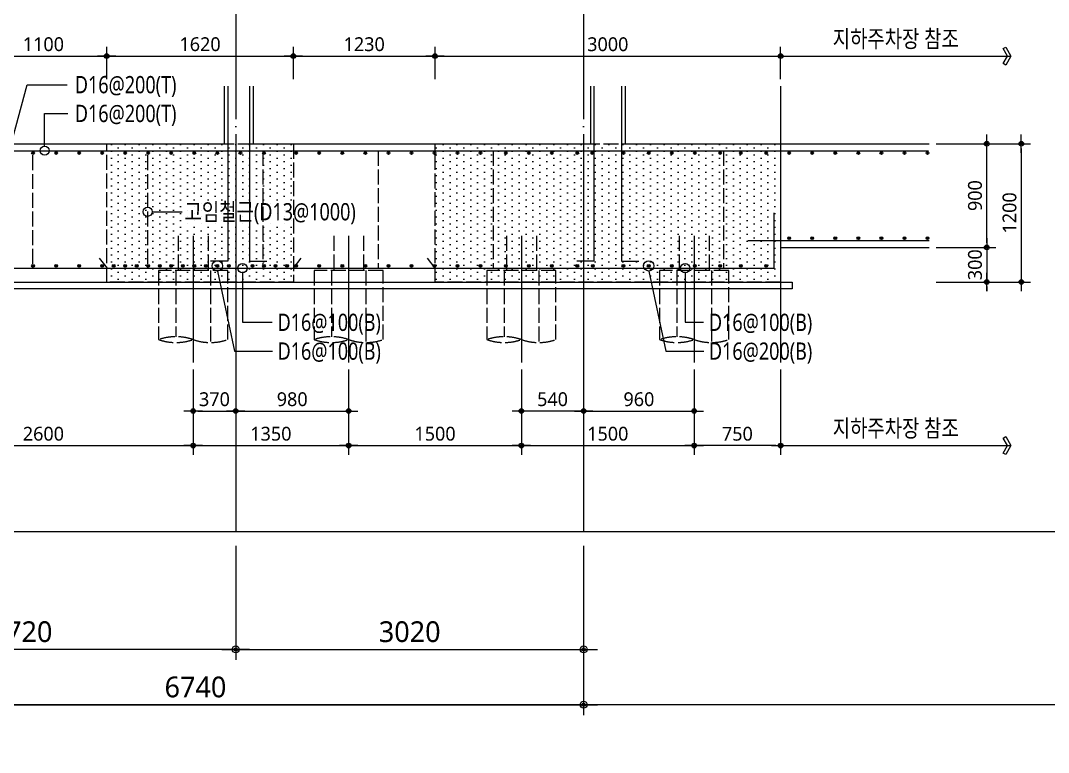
# Model space of a CAD drawing. Header units: millimetres. Extents: x 262481 to 2519995, y -394348 to 364571.
# Drawn here: x 568176 to 577100, y -83710 to -77357 of the extents above; entities that cross this region are included whole.
import ezdxf
from ezdxf.enums import TextEntityAlignment as Align
from ezdxf.xclip import XClip

# ---------------------------------------------------------------- set-up
doc = ezdxf.new("R2010")
doc.units = ezdxf.units.MM
doc.header["$LTSCALE"] = 65
doc.header["$XCLIPFRAME"] = 0
for name, pattern in [('CEN', [62, 60, -1, 0, -1]), ('HID', [2.5, 2, -0.5]), ('XS-기초$0$HID', [2.3, 1.5, -0.8])]:
    doc.linetypes.add(name, pattern=pattern)
doc.layers.get('Defpoints').update_dxf_attribs({"color": 145})
for name, color, linetype in [('BAR', 2, 'Continuous'), ('BAR1', 3, 'Continuous'), ('BARR', 1, 'Continuous'), ('CEN', 1, 'CEN'), ('DIM', 7, 'Continuous'), ('DOT', 3, 'Continuous'), ('LEADER', 7, 'Continuous'), ('PI', 4, 'HID'), ('T', 1, 'Continuous'), ('W1', 11, 'Continuous'), ('XS-기초$0$252', 252, 'Continuous'), ('XS-기초$0$기초연단', 3, 'Continuous'), ('고임철근', 4, 'HID'), ('버림', 8, 'Continuous'), ('보강구간', 6, 'HID')]:
    doc.layers.add(name, color=color, linetype=linetype)
doc.layers.add('DEFPOINT', color=144, linetype='Continuous', plot=False)
doc.layers.add('TEXT', color=3, linetype='Continuous', lineweight=9)
doc.styles.add('맑은고딕', font='malgun.ttf')
doc.dimstyles.new('DIM_40', dxfattribs={"dimscale": 40, "dimtxt": 3, "dimasz": 1, "dimexe": 2, "dimexo": 1.5, "dimgap": 1, "dimtad": 1, "dimdec": 0, "dimzin": 0, "dimdsep": 46, "dimtxsty": '맑은고딕', "dimblk1": 'DIMDOT', "dimblk2": 'DIMDOT', "dimsah": 1, "dimcen": 0.09, "dimdle": 2, "dimclrd": 7, "dimclre": 7, "dimclrt": 6, "dimadec": 0, "dimazin": 0, "dimtfac": 1, "dimtdec": 0, "dimtix": 1, "dimtmove": 2, "dimatfit": 3, "dimldrblk": 'DIMDOT', "dimfxl": 0, "dimtolj": 1, "dimtzin": 0, "dimarcsym": 0})
doc.dimstyles.new('DIM_60', dxfattribs={"dimscale": 60, "dimtxt": 3, "dimasz": 1, "dimexe": 1.5, "dimexo": 2, "dimgap": 1, "dimtad": 1, "dimdec": 0, "dimzin": 0, "dimdsep": 46, "dimtxsty": '맑은고딕', "dimblk1": 'DIMDOT', "dimblk2": 'DIMDOT', "dimsah": 1, "dimcen": 0.09, "dimdle": 2, "dimclrd": 7, "dimclre": 7, "dimclrt": 3, "dimadec": 0, "dimazin": 0, "dimtfac": 1, "dimtdec": 0, "dimtix": 1, "dimtmove": 2, "dimatfit": 3, "dimldrblk": 'DIMDOT', "dimfxl": 0, "dimtolj": 1, "dimtzin": 0, "dimarcsym": 0})
pattern_1 = [(270, (336404.29, -302471.65), (60, -30), [0, -60])]

# ---------------------------------------------------------------- blocks, each defined once
blk = doc.blocks.new('XS-기초$0$A$C762E058C')
at = {"layer": 'XS-기초$0$252'}
h = blk.add_hatch(color=256, dxfattribs=at)
h.dxf.hatch_style = 1
h.paths.add_polyline_path([(93400, -71500), (92600, -71500), (92600, -72000), (93400, -72000)])
h.paths.add_polyline_path([(85300, -71500), (84500, -71500), (84500, -72000), (85300, -72000)])
h.paths.add_polyline_path([(93400, -63400), (92600, -63400), (92600, -63900), (93400, -63900)])
h.paths.add_polyline_path([(85300, -63400), (84500, -63400), (84500, -63900), (85300, -63900)])
h.paths.add_polyline_path([(93400, -55300), (92600, -55300), (92600, -55800), (93400, -55800)])
h.paths.add_polyline_path([(85300, -55300), (84500, -55300), (84500, -55800), (85300, -55800)])
h.paths.add_polyline_path([(93400, -47200), (92600, -47200), (92600, -47700), (93400, -47700)])
h.paths.add_polyline_path([(85300, -47200), (84500, -47200), (84500, -47700), (85300, -47700)])
h.paths.add_polyline_path([(93400, -39100), (92600, -39100), (92600, -39600), (93400, -39600)])
h.paths.add_polyline_path([(85300, -39100), (84500, -39100), (84500, -39600), (85300, -39600)])
h.paths.add_polyline_path([(73650, -71500), (72850, -71500), (72850, -72000), (73650, -72000)])
h.paths.add_polyline_path([(77850, -71500), (77050, -71500), (77050, -72000), (77850, -72000)])
h.paths.add_polyline_path([(68450, -71500), (67650, -71500), (67650, -72000), (68450, -72000)])
h.paths.add_polyline_path([(73650, -63400), (72850, -63400), (72850, -63900), (73650, -63900)])
h.paths.add_polyline_path([(77850, -63400), (77050, -63400), (77050, -63900), (77850, -63900)])
h.paths.add_polyline_path([(68450, -63400), (67650, -63400), (67650, -63900), (68450, -63900)])
h.paths.add_polyline_path([(73650, -55300), (72850, -55300), (72850, -55800), (73650, -55800)])
h.paths.add_polyline_path([(77850, -55300), (77050, -55300), (77050, -55800), (77850, -55800)])
h.paths.add_polyline_path([(68450, -55300), (67650, -55300), (67650, -55800), (68450, -55800)])
h.paths.add_polyline_path([(73650, -47200), (72850, -47200), (72850, -47700), (73650, -47700)])
h.paths.add_polyline_path([(77850, -47200), (77050, -47200), (77050, -47700), (77850, -47700)])
h.paths.add_polyline_path([(68450, -47200), (67650, -47200), (67650, -47700), (68450, -47700)])
h.paths.add_polyline_path([(73650, -39100), (72850, -39100), (72850, -39600), (73650, -39600)])
h.paths.add_polyline_path([(77850, -39100), (77050, -39100), (77050, -39600), (77850, -39600)])
h.paths.add_polyline_path([(68450, -39100), (67650, -39100), (67650, -39600), (68450, -39600)])
h.paths.add_polyline_path([(73650, -22900), (72850, -22900), (72850, -23400), (73650, -23400)])
h.paths.add_polyline_path([(73650, -31000), (72850, -31000), (72850, -31500), (73650, -31500)])
h.paths.add_polyline_path([(101500, -63400), (100700, -63400), (100700, -63900), (101500, -63900)])
h.paths.add_polyline_path([(101500, -41540), (100700, -41540), (100700, -42040), (101500, -42040)])
h.paths.add_polyline_path([(101500, -35500), (100700, -35500), (100700, -36000), (101500, -36000)])
h.paths.add_polyline_path([(101500, -29350), (100700, -29350), (100700, -29850), (101500, -29850)])
h.paths.add_polyline_path([(101500, -22900), (100700, -22900), (100700, -23400), (101500, -23400)])
h.paths.add_polyline_path([(68450, -22900), (67650, -22900), (67650, -23400), (68450, -23400)])
h.paths.add_polyline_path([(77850, -22900), (77050, -22900), (77050, -23400), (77850, -23400)])
h.paths.add_polyline_path([(85300, -22900), (84500, -22900), (84500, -23400), (85300, -23400)])
h.paths.add_polyline_path([(93400, -31000), (92600, -31000), (92600, -31500), (93400, -31500)])
h.paths.add_polyline_path([(77850, -31000), (77050, -31000), (77050, -31500), (77850, -31500)])
h.paths.add_polyline_path([(85300, -31000), (84500, -31000), (84500, -31500), (85300, -31500)])
h.paths.add_polyline_path([(93400, -22900), (92600, -22900), (92600, -23400), (93400, -23400)])
h.paths.add_polyline_path([(68450, -31000), (67650, -31000), (67650, -31500), (68450, -31500)])
h.paths.add_polyline_path([(101500, -47580), (100700, -47580), (100700, -48080), (101500, -48080)])
h.paths.add_polyline_path([(101500, -55300), (100700, -55300), (100700, -55800), (101500, -55800)])
h.paths.add_polyline_path([(101700, -72000), (101700, -71200), (101200, -71200), (101200, -72000)])
h.paths.add_polyline_path([(125700, -72000), (125700, -71200), (125200, -71200), (125200, -72000)])
h.paths.add_polyline_path([(117700, -72000), (117700, -71200), (117200, -71200), (117200, -72000)])
h.paths.add_polyline_path([(109700, -72000), (109700, -71200), (109200, -71200), (109200, -72000)])
h.paths.add_polyline_path([(136755, -71500), (135955, -71500), (135955, -72000), (136755, -72000)])
h.paths.add_polyline_path([(144555, -71500), (143755, -71500), (143755, -72000), (144555, -72000)])
h.paths.add_polyline_path([(133700, -72000), (133700, -71200), (133200, -71200), (133200, -72000)])
blk = doc.blocks.new('XS-기초')
at = {"layer": 'XS-기초$0$기초연단', "linetype": 'XS-기초$0$HID'}
blk.add_line((250260, 120755), (250260, 132140), dxfattribs=at)
at = {"layer": 'XS-기초$0$252'}
blk.add_blockref('XS-기초$0$A$C762E058C', (118310, 198300), dxfattribs=at)
blk = doc.blocks.new('DIMDOT')
at = {"layer": 'DIM', "linetype": 'Continuous'}
blk.add_line((-2, 0), (2, 0), dxfattribs=at)
for radius in [0.5, 0.25]:
    blk.add_circle((0, 0), radius, dxfattribs=at)
blk = doc.blocks.new('*D556')
at = {"layer": 'Defpoints', "color": 0, "linetype": 'Continuous', "transparency": 16777216}
for p in [(566324.3, -81796.2), (573064.3, -81796.2), (573064.3, -83296.2)]:
    blk.add_point(p, dxfattribs=at)
at = {"layer": 'DIM', "color": 7, "linetype": 'Continuous', "lineweight": -2, "transparency": 16777216}
for p, q in [((566324.3, -81916.2), (566324.3, -83386.2)), ((573064.3, -81916.2), (573064.3, -83386.2)), ((566384.3, -83296.2), (573004.3, -83296.2))]:
    blk.add_line(p, q, dxfattribs=at)
at = {"layer": 'DIM', "color": 7, "linetype": 'Continuous', "lineweight": -2, "transparency": 16777216, "xscale": 60, "yscale": 60, "zscale": 60, "rotation": 180}
blk.add_blockref('DIMDOT', (566324.3, -83296.2), dxfattribs=at)
at = {"layer": 'DIM', "color": 7, "linetype": 'Continuous', "lineweight": -2, "transparency": 16777216, "xscale": 60, "yscale": 60, "zscale": 60}
blk.add_blockref('DIMDOT', (573064.3, -83296.2), dxfattribs=at)
at = {"layer": 'DIM', "color": 3, "linetype": 'Continuous', "transparency": 16777216, "insert": (569694.3, -83143.2), "char_height": 180, "attachment_point": 5, "style": '맑은고딕'}
blk.add_mtext('\\A1;6740', dxfattribs=at)
blk = doc.blocks.new('*D557')
at = {"layer": 'Defpoints', "color": 0, "linetype": 'Continuous', "transparency": 16777216}
for p in [(570044.3, -81796.2), (573064.3, -81796.2), (573064.3, -82816.2)]:
    blk.add_point(p, dxfattribs=at)
at = {"layer": 'DIM', "color": 7, "linetype": 'Continuous', "lineweight": -2, "transparency": 16777216}
for p, q in [((570044.3, -81916.2), (570044.3, -82906.2)), ((573064.3, -81916.2), (573064.3, -82906.2)), ((570104.3, -82816.2), (573004.3, -82816.2))]:
    blk.add_line(p, q, dxfattribs=at)
at = {"layer": 'DIM', "color": 7, "linetype": 'Continuous', "lineweight": -2, "transparency": 16777216, "xscale": 60, "yscale": 60, "zscale": 60, "rotation": 180}
blk.add_blockref('DIMDOT', (570044.3, -82816.2), dxfattribs=at)
at = {"layer": 'DIM', "color": 7, "linetype": 'Continuous', "lineweight": -2, "transparency": 16777216, "xscale": 60, "yscale": 60, "zscale": 60}
blk.add_blockref('DIMDOT', (573064.3, -82816.2), dxfattribs=at)
at = {"layer": 'DIM', "color": 3, "linetype": 'Continuous', "transparency": 16777216, "insert": (571554.3, -82663.2), "char_height": 180, "attachment_point": 5, "style": '맑은고딕'}
blk.add_mtext('\\A1;3020', dxfattribs=at)
blk = doc.blocks.new('*D558')
at = {"layer": 'Defpoints', "color": 0, "linetype": 'Continuous', "transparency": 16777216}
for p in [(566324.3, -81796.2), (570044.3, -81796.2), (566324.3, -82816.2)]:
    blk.add_point(p, dxfattribs=at)
at = {"layer": 'DIM', "color": 7, "linetype": 'Continuous', "lineweight": -2, "transparency": 16777216}
for p, q in [((566324.3, -81916.2), (566324.3, -82906.2)), ((570044.3, -81916.2), (570044.3, -82906.2)), ((569984.3, -82816.2), (566384.3, -82816.2))]:
    blk.add_line(p, q, dxfattribs=at)
at = {"layer": 'DIM', "color": 7, "linetype": 'Continuous', "lineweight": -2, "transparency": 16777216, "xscale": 60, "yscale": 60, "zscale": 60, "rotation": 180}
blk.add_blockref('DIMDOT', (566324.3, -82816.2), dxfattribs=at)
at = {"layer": 'DIM', "color": 7, "linetype": 'Continuous', "lineweight": -2, "transparency": 16777216, "xscale": 60, "yscale": 60, "zscale": 60}
blk.add_blockref('DIMDOT', (570044.3, -82816.2), dxfattribs=at)
at = {"layer": 'DIM', "color": 3, "linetype": 'Continuous', "transparency": 16777216, "insert": (568184.3, -82663.2), "char_height": 180, "attachment_point": 5, "style": '맑은고딕'}
blk.add_mtext('\\A1;3720', dxfattribs=at)
blk = doc.blocks.new('BAR')
at = {"layer": 'BARR'}
h = blk.add_hatch(color=256, dxfattribs=at)
edge = h.paths.add_edge_path()
edge.add_arc((0, 0), 15, 0, 360)
blk.add_circle((0, 0), 15, dxfattribs=at)
blk = doc.blocks.new('p')
at = {"layer": 'PI'}
for p, q in [((-130, 300), (-130, 0)), ((130, 300), (130, 0)), ((300, 0), (-300, 0)), ((-300, 0), (-300, -600)), ((-150, 0), (-150, -575)), ((150, 0), (150, -625)), ((300, -600), (300, 0))]:
    blk.add_line(p, q, dxfattribs=at)
at = {"layer": 'PI', "color": 6, "linetype": 'Continuous'}
blk.add_line((0, 300, 0), (0, -800, 0), dxfattribs=at)
at = {"layer": 'PI'}
for centre, start, end in [((-150, -1037.5), 71.07536, 108.92464), ((-150, -162.5), 251.07536, 288.92464), ((150, -162.5), 251.07536, 288.92464)]:
    blk.add_arc(centre, 462.5, start, end, dxfattribs=at)
blk = doc.blocks.new('*D660')
at = {"layer": 'Defpoints', "color": 0, "linetype": 'Continuous', "transparency": 16777216}
for p in [(567074.3, -80386.4), (569674.3, -80386.4), (569674.3, -81046.4)]:
    blk.add_point(p, dxfattribs=at)
at = {"layer": 'DIM', "color": 7, "linetype": 'Continuous', "lineweight": -2, "transparency": 16777216}
for p, q in [((567074.3, -80446.4), (567074.3, -81126.4)), ((569674.3, -80446.4), (569674.3, -81126.4)), ((567114.3, -81046.4), (569634.3, -81046.4))]:
    blk.add_line(p, q, dxfattribs=at)
at = {"layer": 'DIM', "color": 7, "linetype": 'Continuous', "lineweight": -2, "transparency": 16777216, "xscale": 40, "yscale": 40, "zscale": 40, "rotation": 180}
blk.add_blockref('DIMDOT', (567074.3, -81046.4), dxfattribs=at)
at = {"layer": 'DIM', "color": 7, "linetype": 'Continuous', "lineweight": -2, "transparency": 16777216, "xscale": 40, "yscale": 40, "zscale": 40}
blk.add_blockref('DIMDOT', (569674.3, -81046.4), dxfattribs=at)
at = {"layer": 'DIM', "color": 6, "linetype": 'Continuous', "transparency": 16777216, "insert": (568374.3, -80944.5), "char_height": 120, "attachment_point": 5, "style": '맑은고딕'}
blk.add_mtext('\\A1;2600', dxfattribs=at)
blk = doc.blocks.new('*D661')
at = {"layer": 'Defpoints', "color": 0, "linetype": 'Continuous', "transparency": 16777216}
for p in [(569674.3, -80326.4), (571024.3, -80326.4), (571024.3, -81046.4)]:
    blk.add_point(p, dxfattribs=at)
at = {"layer": 'DIM', "color": 7, "linetype": 'Continuous', "lineweight": -2, "transparency": 16777216}
for p, q in [((569674.3, -80386.4), (569674.3, -81126.4)), ((571024.3, -80386.4), (571024.3, -81126.4)), ((569714.3, -81046.4), (570984.3, -81046.4))]:
    blk.add_line(p, q, dxfattribs=at)
at = {"layer": 'DIM', "color": 7, "linetype": 'Continuous', "lineweight": -2, "transparency": 16777216, "xscale": 40, "yscale": 40, "zscale": 40, "rotation": 180}
blk.add_blockref('DIMDOT', (569674.3, -81046.4), dxfattribs=at)
at = {"layer": 'DIM', "color": 7, "linetype": 'Continuous', "lineweight": -2, "transparency": 16777216, "xscale": 40, "yscale": 40, "zscale": 40}
blk.add_blockref('DIMDOT', (571024.3, -81046.4), dxfattribs=at)
at = {"layer": 'DIM', "color": 6, "linetype": 'Continuous', "transparency": 16777216, "insert": (570349.3, -80944.1), "char_height": 120, "attachment_point": 5, "style": '맑은고딕'}
blk.add_mtext('\\A1;1350', dxfattribs=at)
blk = doc.blocks.new('*D662')
at = {"layer": 'Defpoints', "color": 0, "linetype": 'Continuous', "transparency": 16777216}
for p in [(571024.3, -80386.4), (572524.3, -80326.4), (572524.3, -81046.4)]:
    blk.add_point(p, dxfattribs=at)
at = {"layer": 'DIM', "color": 7, "linetype": 'Continuous', "lineweight": -2, "transparency": 16777216}
for p, q in [((572524.3, -80386.4), (572524.3, -81126.4)), ((571024.3, -80446.4), (571024.3, -81126.4)), ((571064.3, -81046.4), (572484.3, -81046.4))]:
    blk.add_line(p, q, dxfattribs=at)
at = {"layer": 'DIM', "color": 7, "linetype": 'Continuous', "lineweight": -2, "transparency": 16777216, "xscale": 40, "yscale": 40, "zscale": 40, "rotation": 180}
blk.add_blockref('DIMDOT', (571024.3, -81046.4), dxfattribs=at)
at = {"layer": 'DIM', "color": 7, "linetype": 'Continuous', "lineweight": -2, "transparency": 16777216, "xscale": 40, "yscale": 40, "zscale": 40}
blk.add_blockref('DIMDOT', (572524.3, -81046.4), dxfattribs=at)
at = {"layer": 'DIM', "color": 6, "linetype": 'Continuous', "transparency": 16777216, "insert": (571774.3, -80944.1), "char_height": 120, "attachment_point": 5, "style": '맑은고딕'}
blk.add_mtext('\\A1;1500', dxfattribs=at)
blk = doc.blocks.new('*D663')
at = {"layer": 'Defpoints', "color": 0, "linetype": 'Continuous', "transparency": 16777216}
for p in [(574024.3, -80326.4), (572524.3, -80446.4), (574024.3, -81046.4)]:
    blk.add_point(p, dxfattribs=at)
at = {"layer": 'DIM', "color": 7, "linetype": 'Continuous', "lineweight": -2, "transparency": 16777216}
for p, q in [((574024.3, -80386.4), (574024.3, -81126.4)), ((572524.3, -80506.4), (572524.3, -81126.4)), ((572564.3, -81046.4), (573984.3, -81046.4))]:
    blk.add_line(p, q, dxfattribs=at)
at = {"layer": 'DIM', "color": 7, "linetype": 'Continuous', "lineweight": -2, "transparency": 16777216, "xscale": 40, "yscale": 40, "zscale": 40, "rotation": 180}
blk.add_blockref('DIMDOT', (572524.3, -81046.4), dxfattribs=at)
at = {"layer": 'DIM', "color": 7, "linetype": 'Continuous', "lineweight": -2, "transparency": 16777216, "xscale": 40, "yscale": 40, "zscale": 40}
blk.add_blockref('DIMDOT', (574024.3, -81046.4), dxfattribs=at)
at = {"layer": 'DIM', "color": 6, "linetype": 'Continuous', "transparency": 16777216, "insert": (573274.3, -80944.1), "char_height": 120, "attachment_point": 5, "style": '맑은고딕'}
blk.add_mtext('\\A1;1500', dxfattribs=at)
blk = doc.blocks.new('*D664')
at = {"layer": 'Defpoints', "color": 0, "linetype": 'Continuous', "transparency": 16777216}
for p in [(574024.3, -80326.4), (573064.3, -80446.4), (574024.3, -80746.4)]:
    blk.add_point(p, dxfattribs=at)
at = {"layer": 'DIM', "color": 7, "linetype": 'Continuous', "lineweight": -2, "transparency": 16777216}
for p, q in [((574024.3, -80386.4), (574024.3, -80826.4)), ((573064.3, -80506.4), (573064.3, -80826.4)), ((573104.3, -80746.4), (573984.3, -80746.4))]:
    blk.add_line(p, q, dxfattribs=at)
at = {"layer": 'DIM', "color": 7, "linetype": 'Continuous', "lineweight": -2, "transparency": 16777216, "xscale": 40, "yscale": 40, "zscale": 40, "rotation": 180}
blk.add_blockref('DIMDOT', (573064.3, -80746.4), dxfattribs=at)
at = {"layer": 'DIM', "color": 7, "linetype": 'Continuous', "lineweight": -2, "transparency": 16777216, "xscale": 40, "yscale": 40, "zscale": 40}
blk.add_blockref('DIMDOT', (574024.3, -80746.4), dxfattribs=at)
at = {"layer": 'DIM', "color": 6, "linetype": 'Continuous', "transparency": 16777216, "insert": (573544.3, -80644.5), "char_height": 120, "attachment_point": 5, "style": '맑은고딕'}
blk.add_mtext('\\A1;960', dxfattribs=at)
blk = doc.blocks.new('*D665')
at = {"layer": 'Defpoints', "color": 0, "linetype": 'Continuous', "transparency": 16777216}
for p in [(572524.3, -80446.4), (573064.3, -80446.4), (572524.3, -80746.4)]:
    blk.add_point(p, dxfattribs=at)
at = {"layer": 'DIM', "color": 7, "linetype": 'Continuous', "lineweight": -2, "transparency": 16777216}
for p, q in [((572524.3, -80506.4), (572524.3, -80826.4)), ((573064.3, -80506.4), (573064.3, -80826.4)), ((573024.3, -80746.4), (572564.3, -80746.4))]:
    blk.add_line(p, q, dxfattribs=at)
at = {"layer": 'DIM', "color": 7, "linetype": 'Continuous', "lineweight": -2, "transparency": 16777216, "xscale": 40, "yscale": 40, "zscale": 40, "rotation": 180}
blk.add_blockref('DIMDOT', (572524.3, -80746.4), dxfattribs=at)
at = {"layer": 'DIM', "color": 7, "linetype": 'Continuous', "lineweight": -2, "transparency": 16777216, "xscale": 40, "yscale": 40, "zscale": 40}
blk.add_blockref('DIMDOT', (573064.3, -80746.4), dxfattribs=at)
at = {"layer": 'DIM', "color": 6, "linetype": 'Continuous', "transparency": 16777216, "insert": (572794.3, -80644.5), "char_height": 120, "attachment_point": 5, "style": '맑은고딕'}
blk.add_mtext('\\A1;540', dxfattribs=at)
blk = doc.blocks.new('*D666')
at = {"layer": 'Defpoints', "color": 0, "linetype": 'Continuous', "transparency": 16777216}
for p in [(569674.3, -80326.4), (570044.3, -80326.4), (570044.3, -80746.4)]:
    blk.add_point(p, dxfattribs=at)
at = {"layer": 'DIM', "color": 7, "linetype": 'Continuous', "lineweight": -2, "transparency": 16777216}
for p, q in [((569674.3, -80386.4), (569674.3, -80826.4)), ((570044.3, -80386.4), (570044.3, -80826.4)), ((569714.3, -80746.4), (570004.3, -80746.4))]:
    blk.add_line(p, q, dxfattribs=at)
at = {"layer": 'DIM', "color": 7, "linetype": 'Continuous', "lineweight": -2, "transparency": 16777216, "xscale": 40, "yscale": 40, "zscale": 40, "rotation": 180}
blk.add_blockref('DIMDOT', (569674.3, -80746.4), dxfattribs=at)
at = {"layer": 'DIM', "color": 7, "linetype": 'Continuous', "lineweight": -2, "transparency": 16777216, "xscale": 40, "yscale": 40, "zscale": 40}
blk.add_blockref('DIMDOT', (570044.3, -80746.4), dxfattribs=at)
at = {"layer": 'DIM', "color": 6, "linetype": 'Continuous', "transparency": 16777216, "insert": (569859.3, -80644.5), "char_height": 120, "attachment_point": 5, "style": '맑은고딕'}
blk.add_mtext('\\A1;370', dxfattribs=at)
blk = doc.blocks.new('*D667')
at = {"layer": 'Defpoints', "color": 0, "linetype": 'Continuous', "transparency": 16777216}
for p in [(570044.3, -80326.4), (571024.3, -80326.4), (571024.3, -80746.4)]:
    blk.add_point(p, dxfattribs=at)
at = {"layer": 'DIM', "color": 7, "linetype": 'Continuous', "lineweight": -2, "transparency": 16777216}
for p, q in [((570044.3, -80386.4), (570044.3, -80826.4)), ((571024.3, -80386.4), (571024.3, -80826.4)), ((570084.3, -80746.4), (570984.3, -80746.4))]:
    blk.add_line(p, q, dxfattribs=at)
at = {"layer": 'DIM', "color": 7, "linetype": 'Continuous', "lineweight": -2, "transparency": 16777216, "xscale": 40, "yscale": 40, "zscale": 40, "rotation": 180}
blk.add_blockref('DIMDOT', (570044.3, -80746.4), dxfattribs=at)
at = {"layer": 'DIM', "color": 7, "linetype": 'Continuous', "lineweight": -2, "transparency": 16777216, "xscale": 40, "yscale": 40, "zscale": 40}
blk.add_blockref('DIMDOT', (571024.3, -80746.4), dxfattribs=at)
at = {"layer": 'DIM', "color": 6, "linetype": 'Continuous', "transparency": 16777216, "insert": (570534.3, -80644.5), "char_height": 120, "attachment_point": 5, "style": '맑은고딕'}
blk.add_mtext('\\A1;980', dxfattribs=at)
blk = doc.blocks.new('*D690')
at = {"layer": 'Defpoints', "color": 0, "linetype": 'Continuous', "transparency": 16777216}
for p in [(568924.3, -77664.8), (567824.3, -77926.4), (568924.3, -77926.4)]:
    blk.add_point(p, dxfattribs=at)
at = {"layer": 'DIM', "color": 7, "linetype": 'Continuous', "lineweight": -2, "transparency": 16777216}
for p, q in [((567824.3, -77866.4), (567824.3, -77584.8)), ((568924.3, -77866.4), (568924.3, -77584.8)), ((567864.3, -77664.8), (568884.3, -77664.8))]:
    blk.add_line(p, q, dxfattribs=at)
at = {"layer": 'DIM', "color": 7, "linetype": 'Continuous', "lineweight": -2, "transparency": 16777216, "xscale": 40, "yscale": 40, "zscale": 40, "rotation": 180}
blk.add_blockref('DIMDOT', (567824.3, -77664.8), dxfattribs=at)
at = {"layer": 'DIM', "color": 7, "linetype": 'Continuous', "lineweight": -2, "transparency": 16777216, "xscale": 40, "yscale": 40, "zscale": 40}
blk.add_blockref('DIMDOT', (568924.3, -77664.8), dxfattribs=at)
at = {"layer": 'DIM', "color": 6, "linetype": 'Continuous', "transparency": 16777216, "insert": (568374.3, -77562.5), "char_height": 120, "attachment_point": 5, "style": '맑은고딕'}
blk.add_mtext('\\A1;1100', dxfattribs=at)
blk = doc.blocks.new('*D691')
at = {"layer": 'Defpoints', "color": 0, "linetype": 'Continuous', "transparency": 16777216}
for p in [(570544.3, -77664.8), (568924.3, -77926.4), (570544.3, -77926.4)]:
    blk.add_point(p, dxfattribs=at)
at = {"layer": 'DIM', "color": 7, "linetype": 'Continuous', "lineweight": -2, "transparency": 16777216}
for p, q in [((568924.3, -77866.4), (568924.3, -77584.8)), ((570544.3, -77866.4), (570544.3, -77584.8)), ((568964.3, -77664.8), (570504.3, -77664.8))]:
    blk.add_line(p, q, dxfattribs=at)
at = {"layer": 'DIM', "color": 7, "linetype": 'Continuous', "lineweight": -2, "transparency": 16777216, "xscale": 40, "yscale": 40, "zscale": 40, "rotation": 180}
blk.add_blockref('DIMDOT', (568924.3, -77664.8), dxfattribs=at)
at = {"layer": 'DIM', "color": 7, "linetype": 'Continuous', "lineweight": -2, "transparency": 16777216, "xscale": 40, "yscale": 40, "zscale": 40}
blk.add_blockref('DIMDOT', (570544.3, -77664.8), dxfattribs=at)
at = {"layer": 'DIM', "color": 6, "linetype": 'Continuous', "transparency": 16777216, "insert": (569734.3, -77562.5), "char_height": 120, "attachment_point": 5, "style": '맑은고딕'}
blk.add_mtext('\\A1;1620', dxfattribs=at)
blk = doc.blocks.new('*D692')
at = {"layer": 'Defpoints', "color": 0, "linetype": 'Continuous', "transparency": 16777216}
for p in [(571774.3, -77664.8), (570544.3, -77926.4), (571774.3, -77926.4)]:
    blk.add_point(p, dxfattribs=at)
at = {"layer": 'DIM', "color": 7, "linetype": 'Continuous', "lineweight": -2, "transparency": 16777216}
for p, q in [((570544.3, -77866.4), (570544.3, -77584.8)), ((571774.3, -77866.4), (571774.3, -77584.8)), ((570584.3, -77664.8), (571734.3, -77664.8))]:
    blk.add_line(p, q, dxfattribs=at)
at = {"layer": 'DIM', "color": 7, "linetype": 'Continuous', "lineweight": -2, "transparency": 16777216, "xscale": 40, "yscale": 40, "zscale": 40, "rotation": 180}
blk.add_blockref('DIMDOT', (570544.3, -77664.8), dxfattribs=at)
at = {"layer": 'DIM', "color": 7, "linetype": 'Continuous', "lineweight": -2, "transparency": 16777216, "xscale": 40, "yscale": 40, "zscale": 40}
blk.add_blockref('DIMDOT', (571774.3, -77664.8), dxfattribs=at)
at = {"layer": 'DIM', "color": 6, "linetype": 'Continuous', "transparency": 16777216, "insert": (571159.3, -77562.5), "char_height": 120, "attachment_point": 5, "style": '맑은고딕'}
blk.add_mtext('\\A1;1230', dxfattribs=at)
blk = doc.blocks.new('*D693')
at = {"layer": 'Defpoints', "color": 0, "linetype": 'Continuous', "transparency": 16777216}
for p in [(574774.3, -77664.8), (571774.3, -77926.4), (574774.3, -77926.4)]:
    blk.add_point(p, dxfattribs=at)
at = {"layer": 'DIM', "color": 7, "linetype": 'Continuous', "lineweight": -2, "transparency": 16777216}
for p, q in [((571774.3, -77866.4), (571774.3, -77584.8)), ((574774.3, -77866.4), (574774.3, -77584.8)), ((571814.3, -77664.8), (574734.3, -77664.8))]:
    blk.add_line(p, q, dxfattribs=at)
at = {"layer": 'DIM', "color": 7, "linetype": 'Continuous', "lineweight": -2, "transparency": 16777216, "xscale": 40, "yscale": 40, "zscale": 40, "rotation": 180}
blk.add_blockref('DIMDOT', (571774.3, -77664.8), dxfattribs=at)
at = {"layer": 'DIM', "color": 7, "linetype": 'Continuous', "lineweight": -2, "transparency": 16777216, "xscale": 40, "yscale": 40, "zscale": 40}
blk.add_blockref('DIMDOT', (574774.3, -77664.8), dxfattribs=at)
at = {"layer": 'DIM', "color": 6, "linetype": 'Continuous', "transparency": 16777216, "insert": (573274.3, -77562.8), "char_height": 120, "attachment_point": 5, "style": '맑은고딕'}
blk.add_mtext('\\A1;3000', dxfattribs=at)
blk = doc.blocks.new('*D997')
at = {"layer": 'Defpoints', "color": 0, "linetype": 'Continuous', "transparency": 16777216}
for p in [(576064.3, -78426.4), (576064.3, -79626.4), (576864.3, -79626.4)]:
    blk.add_point(p, dxfattribs=at)
at = {"layer": 'DIM', "color": 7, "linetype": 'Continuous', "lineweight": -2, "transparency": 16777216}
for p, q in [((576124.3, -78426.4), (576944.3, -78426.4)), ((576864.3, -78466.4), (576864.3, -79586.4)), ((576124.3, -79626.4), (576944.3, -79626.4))]:
    blk.add_line(p, q, dxfattribs=at)
at = {"layer": 'DIM', "color": 7, "linetype": 'Continuous', "lineweight": -2, "transparency": 16777216, "xscale": 40, "yscale": 40, "zscale": 40}
for p, rotation in [((576864.3, -78426.4), 90), ((576864.3, -79626.4), 270)]:
    blk.add_blockref('DIMDOT', p, dxfattribs=dict(at, rotation=rotation))
at = {"layer": 'DIM', "color": 6, "linetype": 'Continuous', "transparency": 16777216, "insert": (576762, -79026.4), "char_height": 120, "attachment_point": 5, "rotation": 90, "style": '맑은고딕'}
blk.add_mtext('\\A1;1200', dxfattribs=at)
blk = doc.blocks.new('*D998')
at = {"layer": 'Defpoints', "color": 0, "linetype": 'Continuous', "transparency": 16777216}
for p in [(576064.3, -79326.4), (576064.3, -79626.4), (576564.3, -79626.4)]:
    blk.add_point(p, dxfattribs=at)
at = {"layer": 'DIM', "color": 7, "linetype": 'Continuous', "lineweight": -2, "transparency": 16777216}
for p, q in [((576124.3, -79326.4), (576644.3, -79326.4)), ((576564.3, -79286.4), (576564.3, -79246.4)), ((576564.3, -79326.4), (576564.3, -79626.4)), ((576124.3, -79626.4), (576644.3, -79626.4)), ((576564.3, -79666.4), (576564.3, -79706.4))]:
    blk.add_line(p, q, dxfattribs=at)
at = {"layer": 'DIM', "color": 7, "linetype": 'Continuous', "lineweight": -2, "transparency": 16777216, "xscale": 40, "yscale": 40, "zscale": 40}
for p, rotation in [((576564.3, -79326.4), 270), ((576564.3, -79626.4), 90)]:
    blk.add_blockref('DIMDOT', p, dxfattribs=dict(at, rotation=rotation))
at = {"layer": 'DIM', "color": 6, "linetype": 'Continuous', "transparency": 16777216, "insert": (576462.3, -79476.4), "char_height": 120, "attachment_point": 5, "rotation": 90, "style": '맑은고딕'}
blk.add_mtext('\\A1;300', dxfattribs=at)
blk = doc.blocks.new('*D999')
at = {"layer": 'Defpoints', "color": 0, "linetype": 'Continuous', "transparency": 16777216}
for p in [(576064.3, -78426.4), (576564.3, -78426.4), (576064.3, -79326.4)]:
    blk.add_point(p, dxfattribs=at)
at = {"layer": 'DIM', "color": 7, "linetype": 'Continuous', "lineweight": -2, "transparency": 16777216}
for p, q in [((576124.3, -78426.4), (576644.3, -78426.4)), ((576564.3, -79286.4), (576564.3, -78466.4)), ((576124.3, -79326.4), (576644.3, -79326.4))]:
    blk.add_line(p, q, dxfattribs=at)
at = {"layer": 'DIM', "color": 7, "linetype": 'Continuous', "lineweight": -2, "transparency": 16777216, "xscale": 40, "yscale": 40, "zscale": 40}
for p, rotation in [((576564.3, -78426.4), 90), ((576564.3, -79326.4), 270)]:
    blk.add_blockref('DIMDOT', p, dxfattribs=dict(at, rotation=rotation))
at = {"layer": 'DIM', "color": 6, "linetype": 'Continuous', "transparency": 16777216, "insert": (576462.3, -78876.4), "char_height": 120, "attachment_point": 5, "rotation": 90, "style": '맑은고딕'}
blk.add_mtext('\\A1;900', dxfattribs=at)
blk = doc.blocks.new('*D1000')
at = {"layer": 'Defpoints', "color": 0, "linetype": 'Continuous', "transparency": 16777216}
for p in [(574024.3, -80326.4), (574774.3, -80326.4), (574024.3, -81046.4)]:
    blk.add_point(p, dxfattribs=at)
at = {"layer": 'DIM', "color": 7, "linetype": 'Continuous', "lineweight": -2, "transparency": 16777216}
for p, q in [((574024.3, -80386.4), (574024.3, -81126.4)), ((574774.3, -80386.4), (574774.3, -81126.4)), ((574734.3, -81046.4), (574064.3, -81046.4))]:
    blk.add_line(p, q, dxfattribs=at)
at = {"layer": 'DIM', "color": 7, "linetype": 'Continuous', "lineweight": -2, "transparency": 16777216, "xscale": 40, "yscale": 40, "zscale": 40, "rotation": 180}
blk.add_blockref('DIMDOT', (574024.3, -81046.4), dxfattribs=at)
at = {"layer": 'DIM', "color": 7, "linetype": 'Continuous', "lineweight": -2, "transparency": 16777216, "xscale": 40, "yscale": 40, "zscale": 40}
blk.add_blockref('DIMDOT', (574774.3, -81046.4), dxfattribs=at)
at = {"layer": 'DIM', "color": 6, "linetype": 'Continuous', "transparency": 16777216, "insert": (574399.3, -80944.5), "char_height": 120, "attachment_point": 5, "style": '맑은고딕'}
blk.add_mtext('\\A1;750', dxfattribs=at)

msp = doc.modelspace()

# ---------------------------------------------------------------- hatches: boundary and pattern name
at = {"layer": 'DOT'}
h = msp.add_hatch(dxfattribs=at)
h.set_pattern_fill('DOTS', color=256, scale=60, angle=-90, style=0)
h.set_pattern_definition(pattern_1)
h.paths.add_polyline_path([(568924.3, -79626.4), (568924.3, -78426.4), (570544.3, -78426.4), (570544.3, -79626.4)])
h = msp.add_hatch(dxfattribs=at)
h.set_pattern_fill('DOTS', color=256, scale=60, angle=-90, style=0)
h.set_pattern_definition(pattern_1)
h.paths.add_polyline_path([(571774.3, -79626.4), (571774.3, -78426.4), (574774.3, -78426.4), (574774.3, -79626.4)])

# ---------------------------------------------------------------- linework, layer by layer
at = {"layer": 'BAR1'}
for p, q in [((543104.3, -78486.4), (576057.9, -78486.4)), ((574714.3, -79026.4), (574714.3, -79506.4)), ((574489.3, -79266.4), (576064.3, -79266.4)), ((568929.3, -79506.4, 0), (568860.6, -79418.5, 0)), ((570544.3, -79506.4), (570613, -79418.5)), ((571776.2, -79506.4, 0), (571707.6, -79418.5, 0)), ((544454.3, -79506.4), (574714.3, -79506.4))]:
    msp.add_line(p, q, dxfattribs=at)
for points in [[(569974.3, -77926.4), (569974.3, -79446.4), (569824.3, -79446.4)], [(570164.3, -77926.4), (570164.3, -79446.4), (570314.3, -79446.4)], [(573154.3, -77926.4), (573154.3, -79446.4), (573004.3, -79446.4)], [(573394.3, -77926.4), (573394.3, -79446.4), (573544.3, -79446.4)]]:
    msp.add_lwpolyline(points, dxfattribs=at)
at = {"layer": 'CEN'}
for p, q in [((570044.3, -74311.6), (570044.3, -81796.2)), ((573064.3, -74311.6), (573064.3, -81796.2))]:
    msp.add_line(p, q, dxfattribs=at)
at = {"layer": 'DEFPOINT'}
for points in [[(541304.3, -60246.6), (582364.3, -60246.6), (582364.3, -83296.2), (541304.3, -83296.2)], [(543104.3, -61746.6), (580564.3, -61746.6), (580564.3, -81796.2), (543104.3, -81796.2)]]:
    msp.add_lwpolyline(points, close=True, dxfattribs=at)
at = {"layer": 'DIM', "linetype": 'Continuous'}
msp.add_line((574774.3, -77926.4), (574774.3, -80326.4), dxfattribs=at)
at = {"layer": 'LEADER', "color": 7}
msp.add_line((569319.3, -79016.4), (569579.3, -79016.4), dxfattribs=at)
at = {"layer": 'LEADER'}
for points in [[(574774.3, -77664.8), (576774.3, -77664.8), (576729.6, -77743), (576708, -77730.4), (576745.5, -77664.8), (576708, -77599.3), (576729.6, -77586.7), (576774.3, -77664.8)], [(574774.3, -81046.4), (576774.3, -81046.4), (576729.6, -81124.6), (576708, -81112), (576745.5, -81046.4), (576708, -80980.9), (576729.6, -80968.3), (576774.3, -81046.4)]]:
    msp.add_lwpolyline(points, dxfattribs=at)
at = {"layer": 'LEADER', "color": 7}
for points in [[(568084.3, -78461.4), (568234.3, -77913.2), (568580.2, -77913.2)], [(568385, -78446.4), (568385, -78163.2), (568585, -78163.2)], [(569884.3, -79531.4), (570034.3, -80226.4), (570363.4, -80226.4)], [(570103.1, -79546.4), (570103.1, -79976.4), (570359, -79976.4)], [(573629.3, -79531.4), (573779.3, -80226.4), (574108.4, -80226.4)], [(573945.9, -79546.4), (573945.9, -79976.4), (574105.5, -79976.4)]]:
    msp.add_lwpolyline(points, dxfattribs=at)
for centre, radius in [((568385, -78486.4), 40), ((569279.3, -79016.4), 40), ((569884.3, -79486.4), 45), ((570103.1, -79506.4), 40), ((573629.3, -79486.4), 45), ((573945.9, -79506.4), 40)]:
    msp.add_circle(centre, radius, dxfattribs=at)
at = {"layer": 'W1'}
for p, q in [((569944.3, -77926.4), (569944.3, -78426.4)), ((570194.3, -77926.4), (570194.3, -78426.4)), ((573124.3, -77926.4), (573124.3, -78426.4)), ((573424.3, -77926.4), (573424.3, -78426.4)), ((566449.3, -78426.4), (569944.3, -78426.4)), ((570194.3, -78426.4), (573124.3, -78426.4)), ((573424.3, -78426.4), (576064.3, -78426.4)), ((574774.3, -79326.4), (576064.3, -79326.4)), ((574774.3, -79326.4), (574774.3, -79626.4)), ((544394.3, -79626.4), (574774.3, -79626.4))]:
    msp.add_line(p, q, dxfattribs=at)
at = {"layer": '고임철근'}
for p, q in [((568279.3, -78526.4), (568279.3, -79506.4)), ((569279.3, -78526.4), (569279.3, -79506.4)), ((570279.3, -78486.4), (570279.3, -79506.4)), ((571279.3, -78486.4), (571279.3, -79506.4)), ((572279.3, -78486.4), (572279.3, -79506.4)), ((574279.3, -78486.4), (574279.3, -79506.4))]:
    msp.add_line(p, q, dxfattribs=at)
at = {"layer": '버림'}
for p, q in [((574774.3, -79626.4), (574874.3, -79626.4)), ((574874.3, -79626.4), (574874.3, -79686.4))]:
    msp.add_line(p, q, dxfattribs=at)
msp.add_lwpolyline([(574874.3, -79686.4), (544294.3, -79686.4)], dxfattribs=at)
at = {"layer": '보강구간'}
for points in [[(568924.3, -79626.4), (568924.3, -78426.4), (570544.3, -78426.4), (570544.3, -79626.4), (568924.3, -79626.4)], [(571774.3, -79626.4), (571774.3, -78426.4), (574774.3, -78426.4), (574774.3, -79626.4), (571774.3, -79626.4)]]:
    msp.add_lwpolyline(points, dxfattribs=at)

# ---------------------------------------------------------------- block references
ref = msp.add_blockref('XS-기초', (321634.3, -207201.6))
XClip(ref).set_block_clipping_path([(221470.0000000022, 130890.0000000024), (254429.9999999936, 145455.0000000008)])
at = {"layer": 'BAR', "xscale": 0.8, "yscale": 0.8, "zscale": 0.8}
for p, rotation in [((568284.3, -78506.4), 269.9999999999983), ((568484.3, -78506.4), 269.9999999999983), ((568684.3, -78506.4), 269.9999999999983), ((568884.3, -78506.4), 269.9999999999983), ((569084.3, -78506.4), 269.9999999999983), ((569284.3, -78506.4), 269.9999999999983), ((569484.3, -78506.4), 269.9999999999983), ((569684.3, -78506.4), 269.9999999999983), ((569884.3, -78506.4), 269.9999999999983), ((570084.3, -78506.4), 269.9999999999983), ((570289.3, -78506.4), 270), ((570569.3, -78506.4), 270), ((570769.3, -78506.4), 269.9999999999983), ((570969.3, -78506.4), 269.9999999999983), ((571169.3, -78506.4), 269.9999999999983), ((571369.3, -78506.4), 269.9999999999983), ((571569.3, -78506.4), 269.9999999999983), ((571769.3, -78506.4), 269.9999999999983), ((571969.3, -78506.4), 269.9999999999983), ((572169.3, -78506.4), 269.9999999999983), ((572389.3, -78506.4), 270), ((572589.3, -78506.4), 269.9999999999983), ((572789.3, -78506.4), 269.9999999999983), ((573009.3, -78506.4), 270), ((573137.6, -78506.4), 270), ((573409.3, -78506.4), 269.9999999999983), ((573629.3, -78506.4), 270), ((573829.3, -78506.4), 269.9999999999983), ((574029.3, -78506.4), 269.9999999999983), ((574249.3, -78506.4), 270), ((574429.3, -78506.4), 269.9999999999983), ((574649.3, -78506.4), 270), ((574849.3, -78506.4), 270), ((575049.3, -78506.4), 270), ((575249.3, -78506.4), 270), ((575449.3, -78506.4), 270), ((575649.3, -78506.4), 270), ((575849.3, -78506.4), 270), ((576049.3, -78506.4), 270), ((574849.3, -79246.4), 270), ((575049.3, -79246.4), 270), ((575249.3, -79246.4), 270), ((575449.3, -79246.4), 270), ((575649.3, -79246.4), 270), ((575849.3, -79246.4), 270), ((576049.3, -79246.4), 270), ((568284.3, -79486.4), 269.9999999999983), ((568484.3, -79486.4), 269.9999999999983), ((568684.3, -79486.4), 269.9999999999983), ((568884.3, -79486.4), 269.9999999999983), ((568984.3, -79486.4), 269.9999999999983), ((569084.3, -79486.4), 269.9999999999983), ((569184.3, -79486.4), 269.9999999999983), ((569284.3, -79486.4), 269.9999999999983), ((569384.3, -79486.4), 269.9999999999983), ((569484.3, -79486.4), 269.9999999999983), ((569584.3, -79486.4), 269.9999999999983), ((569684.3, -79486.4), 269.9999999999983), ((569784.3, -79486.4), 269.9999999999983), ((569884.3, -79486.4), 269.9999999999983), ((569984.3, -79486.4), 269.9999999999983), ((570189.3, -79486.4), 270), ((570289.3, -79486.4), 270), ((570389.3, -79486.4), 270), ((570489.3, -79486.4), 270), ((570569.3, -79486.4), 270), ((570769.3, -79486.4), 269.9999999999983), ((570969.3, -79486.4), 269.9999999999983), ((571169.3, -79486.4), 269.9999999999983), ((571369.3, -79486.4), 269.9999999999983), ((571569.3, -79486.4), 269.9999999999983), ((571769.3, -79486.4), 269.9999999999983), ((571969.3, -79486.4), 269.9999999999983), ((572169.3, -79486.4), 269.9999999999983), ((572389.3, -79486.4), 270), ((572589.3, -79486.4), 269.9999999999983), ((572789.3, -79486.4), 269.9999999999983), ((573009.3, -79486.4), 270), ((573143.8, -79486.4), 269.9999999999983), ((573409.3, -79486.4), 269.9999999999983), ((573629.3, -79486.4), 270), ((573829.3, -79486.4), 269.9999999999983), ((574029.3, -79486.4), 269.9999999999983), ((574249.3, -79486.4), 270), ((574429.3, -79486.4), 269.9999999999983), ((574649.3, -79486.4), 270)]:
    msp.add_blockref('BAR', p, dxfattribs=dict(at, rotation=rotation))
at = {"layer": 'PI'}
for p in [(569674.3, -79526.4, 0), (571024.3, -79526.4, 0), (572524.3, -79526.4, 0), (574024.3, -79526.4, 0)]:
    msp.add_blockref('p', p, dxfattribs=at)

# ---------------------------------------------------------------- texts
at = {"layer": 'T', "style": '맑은고딕', "width": 0.8}
for s, p in [('D16@200(T)', (568647.3, -77913.2)), ('D16@200(T)', (568647.3, -78163.2)), ('D16@100(B)', (570407.2, -79976.4)), ('D16@100(B)', (574152.2, -79976.4)), ('D16@100(B)', (570407.2, -80226.4)), ('D16@200(B)', (574152.2, -80226.4))]:
    msp.add_text(s, height=150, dxfattribs=at).set_placement(p, align=Align.MIDDLE_LEFT)
at = {"layer": 'TEXT', "style": '맑은고딕', "width": 0.8}
for p in [(575774.3, -77514.8), (575774.3, -80896.4)]:
    msp.add_text('지하주차장 참조', height=150, dxfattribs=at).set_placement(p, align=Align.MIDDLE_CENTER)
msp.add_text('고임철근(D13@1000)', height=150, dxfattribs=at).set_placement((569599.3, -79016.4), align=Align.MIDDLE_LEFT)

# ---------------------------------------------------------------- dimensions: what is measured, and where the dimension line sits
at = {"layer": 'DIM', "linetype": 'Continuous'}
for base, p1, p2, picture, middle in [((568924.3, -77664.8), (567824.3, -77926.4), (568924.3, -77926.4), '*D690', (568374.3, -77562.5)), ((570544.3, -77664.8), (568924.3, -77926.4), (570544.3, -77926.4), '*D691', (569734.3, -77562.5)), ((571774.3, -77664.8), (570544.3, -77926.4), (571774.3, -77926.4), '*D692', (571159.3, -77562.5)), ((574774.3, -77664.8), (571774.3, -77926.4), (574774.3, -77926.4), '*D693', (573274.3, -77562.8)), ((569674.3, -81046.4), (567074.3, -80386.4), (569674.3, -80386.4), '*D660', (568374.3, -80944.5)), ((571024.3, -81046.4), (569674.3, -80326.4), (571024.3, -80326.4), '*D661', (570349.3, -80944.1)), ((570044.3, -80746.4), (569674.3, -80326.4), (570044.3, -80326.4), '*D666', (569859.3, -80644.5)), ((571024.3, -80746.4), (570044.3, -80326.4), (571024.3, -80326.4), '*D667', (570534.3, -80644.5)), ((572524.3, -81046.4), (571024.3, -80386.4), (572524.3, -80326.4), '*D662', (571774.3, -80944.1)), ((574024.3, -81046.4), (572524.3, -80446.4), (574024.3, -80326.4), '*D663', (573274.3, -80944.1)), ((574024.3, -80746.4), (573064.3, -80446.4), (574024.3, -80326.4), '*D664', (573544.3, -80644.5))]:
    dim = msp.add_linear_dim(base=base, p1=p1, p2=p2, dimstyle='DIM_40', override={"dimtix": 1, "dimatfit": 3}, dxfattribs=at)
    dim.commit()
    dim.dimension.update_dxf_attribs({"geometry": picture, "text_midpoint": middle})
for base, p1, p2, angle, picture, middle in [((576864.3, -79626.4), (576064.3, -78426.4), (576064.3, -79626.4), 270, '*D997', (576762, -79026.4)), ((576564.3, -78426.4), (576064.3, -79326.4), (576064.3, -78426.4), 90, '*D999', (576462.3, -78876.4)), ((576564.3, -79626.4), (576064.3, -79326.4), (576064.3, -79626.4), 270, '*D998', (576462.3, -79476.4)), ((574024.3, -81046.4), (574774.3, -80326.4), (574024.3, -80326.4), 180, '*D1000', (574399.3, -80944.5)), ((572524.3, -80746.4), (573064.3, -80446.4), (572524.3, -80446.4), 180, '*D665', (572794.3, -80644.5))]:
    dim = msp.add_linear_dim(base=base, p1=p1, p2=p2, angle=angle, dimstyle='DIM_40', override={"dimtix": 1, "dimatfit": 3}, dxfattribs=at)
    dim.commit()
    dim.dimension.update_dxf_attribs({"geometry": picture, "text_midpoint": middle})
for base, p1, picture, middle in [((573064.3, -83296.2), (566324.3, -81796.2), '*D556', (569694.3, -83143.2)), ((573064.3, -82816.2), (570044.3, -81796.2), '*D557', (571554.3, -82663.2))]:
    dim = msp.add_linear_dim(base=base, p1=p1, p2=(573064.3, -81796.2), dimstyle='DIM_60', dxfattribs=at)
    dim.commit()
    dim.dimension.update_dxf_attribs({"geometry": picture, "text_midpoint": middle})
dim = msp.add_linear_dim(base=(566324.3, -82816.2), p1=(570044.3, -81796.2), p2=(566324.3, -81796.2), angle=180, dimstyle='DIM_60', dxfattribs=at)
dim.commit()
dim.dimension.update_dxf_attribs({"geometry": '*D558', "text_midpoint": (568184.3, -82663.2)})

doc.saveas('drawing.dxf')
